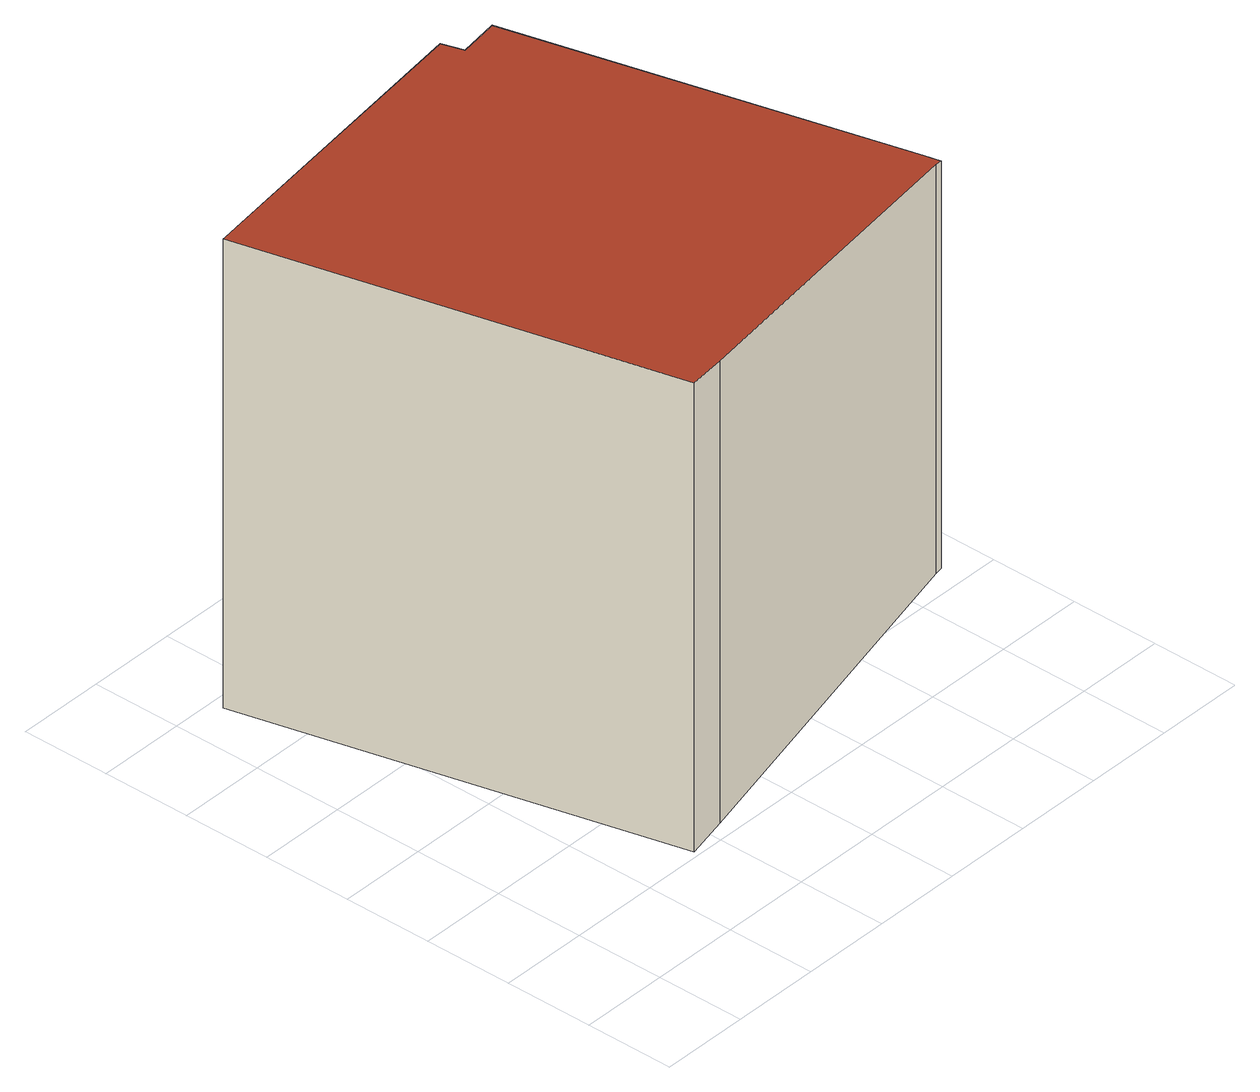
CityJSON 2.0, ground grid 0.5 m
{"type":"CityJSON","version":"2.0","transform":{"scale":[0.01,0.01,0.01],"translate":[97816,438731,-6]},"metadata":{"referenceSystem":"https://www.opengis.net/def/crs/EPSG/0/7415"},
"CityObjects":{
"building1":{"type":"Building","attributes":{"h_maaiveld":-5.08},"children":["building1-1"]},
"building1-1":{"type":"BuildingPart","parents":["building1"],"geometry":[{"type":"Solid","lod":"2.2","boundaries":[[[[0,1,2,3,4,5,6,7,8,9]],[[10,3,2,11]],[[12,9,8,13]],[[13,8,7,14]],[[11,2,1,15]],[[15,1,0,16]],[[16,0,9,12]],[[14,7,6,17]],[[17,6,5,18]],[[18,5,4,19]],[[19,4,3,10]],[[12,13,14,17,18,19,10,11,15,16]]]],"semantics":{"surfaces":[{"type":"GroundSurface"},{"type":"WallSurface","on_footprint_edge":true},{"type":"RoofSurface"}],"values":[[0,1,1,1,1,1,1,1,1,1,1,2]]}}]}
},
"vertices":[
[28,294,92],[240,347,92],[244,335,92],[271,342,92],[327,123,92],[329,114,92],[324,113,92],[110,59,92],[85,53,92],[25,293,92],[271,342,328],[244,335,332],[25,293,364],[85,53,364],[110,59,360],[240,347,332],[28,294,363],[324,113,329],[329,114,328],[327,123,328]
]}
